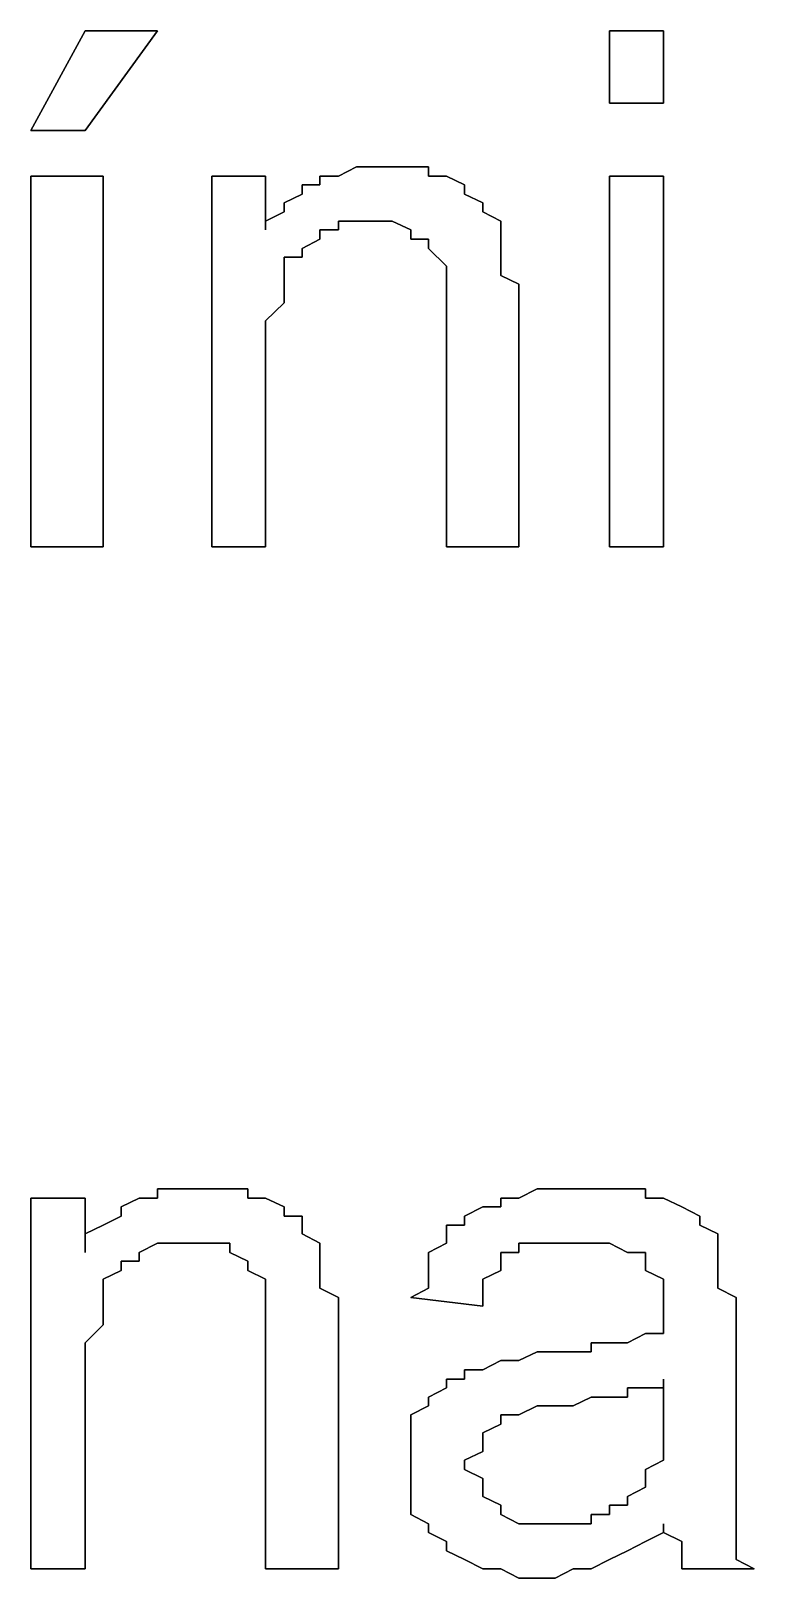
# Model space of a CAD drawing. Header units: metres. Extents: x 2.9 to 42.8, y 1.7 to 28.7.
# Drawn here: x 37.9448 to 38.0859, y 25.056 to 25.3577 of the extents above; entities that cross this region are included whole.
import ezdxf

# ---------------------------------------------------------------- set-up
doc = ezdxf.new("R2010")
doc.units = ezdxf.units.M
doc.layers.add('GRIS', color=8, linetype='Continuous')

msp = doc.modelspace()

# ---------------------------------------------------------------- linework, layer by layer
at = {"layer": 'GRIS', "lineweight": -3}
for points in [[(37.9554, 25.3577), (37.9448, 25.3383), (37.9554, 25.3577)], [(37.9554, 25.3383), (37.9695, 25.3577), (37.9554, 25.3383)], [(37.9695, 25.3577), (37.9554, 25.3577), (37.9695, 25.3577)], [(38.0682, 25.3577), (38.0577, 25.3577), (38.0682, 25.3577)], [(38.0577, 25.3577), (38.0577, 25.3436), (38.0577, 25.3577)], [(38.0682, 25.3436), (38.0682, 25.3577), (38.0682, 25.3436)], [(38.0577, 25.3436), (38.0682, 25.3436), (38.0577, 25.3436)], [(37.9448, 25.3383), (37.9554, 25.3383), (37.9448, 25.3383)], [(38.0083, 25.3312), (38.0048, 25.3294), (38.0083, 25.3312)], [(38.0118, 25.3312), (38.0083, 25.3312), (38.0118, 25.3312)], [(38.0153, 25.3312), (38.0118, 25.3312), (38.0153, 25.3312)], [(38.0189, 25.3312), (38.0153, 25.3312), (38.0189, 25.3312)], [(38.0224, 25.3312), (38.0189, 25.3312), (38.0224, 25.3312)], [(38.0224, 25.3294), (38.0224, 25.3312), (38.0224, 25.3294)], [(37.9589, 25.3294), (37.9448, 25.3294), (37.9589, 25.3294)], [(37.9448, 25.3294), (37.9448, 25.2571), (37.9448, 25.3294)], [(37.9589, 25.2571), (37.9589, 25.3294), (37.9589, 25.2571)], [(37.9906, 25.3294), (37.9801, 25.3294), (37.9906, 25.3294)], [(37.9801, 25.3294), (37.9801, 25.2571), (37.9801, 25.3294)], [(37.9906, 25.3189), (37.9906, 25.3294), (37.9906, 25.3189)], [(38.0048, 25.3294), (38.0012, 25.3294), (38.0048, 25.3294)], [(38.0012, 25.3294), (38.0012, 25.3277), (38.0012, 25.3294)], [(38.0259, 25.3294), (38.0224, 25.3294), (38.0259, 25.3294)], [(38.0294, 25.3277), (38.0259, 25.3294), (38.0294, 25.3277)], [(38.0682, 25.3294), (38.0577, 25.3294), (38.0682, 25.3294)], [(38.0577, 25.3294), (38.0577, 25.2571), (38.0577, 25.3294)], [(38.0682, 25.2571), (38.0682, 25.3294), (38.0682, 25.2571)], [(37.9977, 25.3259), (37.9942, 25.3242), (37.9977, 25.3259)], [(38.0012, 25.3277), (37.9977, 25.3277), (38.0012, 25.3277)], [(37.9977, 25.3277), (37.9977, 25.3259), (37.9977, 25.3277)], [(38.0294, 25.3259), (38.0294, 25.3277), (38.0294, 25.3259)], [(38.033, 25.3242), (38.0294, 25.3259), (38.033, 25.3242)], [(37.9942, 25.3224), (37.9906, 25.3206), (37.9942, 25.3224)], [(37.9942, 25.3242), (37.9942, 25.3224), (37.9942, 25.3242)], [(38.033, 25.3224), (38.033, 25.3242), (38.033, 25.3224)], [(38.0365, 25.3206), (38.033, 25.3224), (38.0365, 25.3206)], [(37.9906, 25.3206), (37.9906, 25.3189), (37.9906, 25.3206)], [(38.0012, 25.3171), (38.0012, 25.3189), (38.0012, 25.3171)], [(38.0012, 25.3189), (38.0048, 25.3189), (38.0012, 25.3189)], [(38.0048, 25.3189), (38.0048, 25.3206), (38.0048, 25.3189)], [(38.0048, 25.3206), (38.0083, 25.3206), (38.0048, 25.3206)], [(38.0083, 25.3206), (38.0118, 25.3206), (38.0083, 25.3206)], [(38.0118, 25.3206), (38.0153, 25.3206), (38.0118, 25.3206)], [(38.0153, 25.3206), (38.0189, 25.3189), (38.0153, 25.3206)], [(38.0189, 25.3189), (38.0189, 25.3171), (38.0189, 25.3189)], [(38.0365, 25.3189), (38.0365, 25.3206), (38.0365, 25.3189)], [(38.0365, 25.3171), (38.0365, 25.3189), (38.0365, 25.3171)], [(37.9977, 25.3153), (38.0012, 25.3171), (37.9977, 25.3153)], [(38.0189, 25.3171), (38.0224, 25.3171), (38.0189, 25.3171)], [(38.0224, 25.3171), (38.0224, 25.3153), (38.0224, 25.3171)], [(38.0365, 25.3136), (38.0365, 25.3171), (38.0365, 25.3136)], [(37.9942, 25.3118), (37.9942, 25.3136), (37.9942, 25.3118)], [(37.9942, 25.3136), (37.9977, 25.3136), (37.9942, 25.3136)], [(37.9977, 25.3136), (37.9977, 25.3153), (37.9977, 25.3136)], [(38.0224, 25.3153), (38.0259, 25.3118), (38.0224, 25.3153)], [(38.0365, 25.3118), (38.0365, 25.3136), (38.0365, 25.3118)], [(37.9942, 25.3083), (37.9942, 25.3118), (37.9942, 25.3083)], [(38.0259, 25.3118), (38.0259, 25.31), (38.0259, 25.3118)], [(38.0259, 25.31), (38.0259, 25.3065), (38.0259, 25.31)], [(38.0365, 25.31), (38.0365, 25.3118), (38.0365, 25.31)], [(38.04, 25.3083), (38.0365, 25.31), (38.04, 25.3083)], [(37.9942, 25.3065), (37.9942, 25.3083), (37.9942, 25.3065)], [(38.04, 25.3047), (38.04, 25.3083), (38.04, 25.3047)], [(37.9906, 25.3012), (37.9942, 25.3047), (37.9906, 25.3012)], [(37.9942, 25.3047), (37.9942, 25.3065), (37.9942, 25.3047)], [(38.0259, 25.3065), (38.0259, 25.3047), (38.0259, 25.3065)], [(38.0259, 25.3047), (38.0259, 25.3012), (38.0259, 25.3047)], [(38.04, 25.3012), (38.04, 25.3047), (38.04, 25.3012)], [(37.9906, 25.2995), (37.9906, 25.3012), (37.9906, 25.2995)], [(38.0259, 25.3012), (38.0259, 25.2571), (38.0259, 25.3012)], [(38.04, 25.2571), (38.04, 25.3012), (38.04, 25.2571)], [(37.9906, 25.2959), (37.9906, 25.2995), (37.9906, 25.2959)], [(37.9906, 25.2571), (37.9906, 25.2959), (37.9906, 25.2571)], [(37.9448, 25.2571), (37.9589, 25.2571), (37.9448, 25.2571)], [(37.9801, 25.2571), (37.9906, 25.2571), (37.9801, 25.2571)], [(38.0259, 25.2571), (38.04, 25.2571), (38.0259, 25.2571)], [(38.0577, 25.2571), (38.0682, 25.2571), (38.0577, 25.2571)], [(37.973, 25.1319), (37.9695, 25.1319), (37.973, 25.1319)], [(37.9695, 25.1319), (37.9695, 25.1301), (37.9695, 25.1319)], [(37.9765, 25.1319), (37.973, 25.1319), (37.9765, 25.1319)], [(37.9801, 25.1319), (37.9765, 25.1319), (37.9801, 25.1319)], [(37.9836, 25.1319), (37.9801, 25.1319), (37.9836, 25.1319)], [(37.9871, 25.1319), (37.9836, 25.1319), (37.9871, 25.1319)], [(37.9871, 25.1301), (37.9871, 25.1319), (37.9871, 25.1301)], [(38.0436, 25.1319), (38.04, 25.1301), (38.0436, 25.1319)], [(38.0471, 25.1319), (38.0436, 25.1319), (38.0471, 25.1319)], [(38.0506, 25.1319), (38.0471, 25.1319), (38.0506, 25.1319)], [(38.0541, 25.1319), (38.0506, 25.1319), (38.0541, 25.1319)], [(38.0577, 25.1319), (38.0541, 25.1319), (38.0577, 25.1319)], [(38.0612, 25.1319), (38.0577, 25.1319), (38.0612, 25.1319)], [(38.0647, 25.1319), (38.0612, 25.1319), (38.0647, 25.1319)], [(38.0647, 25.1301), (38.0647, 25.1319), (38.0647, 25.1301)], [(37.9554, 25.1301), (37.9448, 25.1301), (37.9554, 25.1301)], [(37.9448, 25.1301), (37.9448, 25.0578), (37.9448, 25.1301)], [(37.9554, 25.1195), (37.9554, 25.1301), (37.9554, 25.1195)], [(37.9659, 25.1301), (37.9624, 25.1284), (37.9659, 25.1301)], [(37.9695, 25.1301), (37.9659, 25.1301), (37.9695, 25.1301)], [(37.9906, 25.1301), (37.9871, 25.1301), (37.9906, 25.1301)], [(37.9942, 25.1284), (37.9906, 25.1301), (37.9942, 25.1284)], [(38.04, 25.1301), (38.0365, 25.1301), (38.04, 25.1301)], [(38.0365, 25.1301), (38.0365, 25.1284), (38.0365, 25.1301)], [(38.0682, 25.1301), (38.0647, 25.1301), (38.0682, 25.1301)], [(38.0718, 25.1284), (38.0682, 25.1301), (38.0718, 25.1284)], [(37.9624, 25.1266), (37.9589, 25.1248), (37.9624, 25.1266)], [(37.9624, 25.1284), (37.9624, 25.1266), (37.9624, 25.1284)], [(37.9942, 25.1266), (37.9942, 25.1284), (37.9942, 25.1266)], [(37.9977, 25.1266), (37.9942, 25.1266), (37.9977, 25.1266)], [(37.9977, 25.1248), (37.9977, 25.1266), (37.9977, 25.1248)], [(38.033, 25.1284), (38.0294, 25.1266), (38.033, 25.1284)], [(38.0294, 25.1266), (38.0294, 25.1248), (38.0294, 25.1266)], [(38.0365, 25.1284), (38.033, 25.1284), (38.0365, 25.1284)], [(38.0753, 25.1266), (38.0718, 25.1284), (38.0753, 25.1266)], [(38.0753, 25.1248), (38.0753, 25.1266), (38.0753, 25.1248)], [(37.9589, 25.1248), (37.9554, 25.1231), (37.9589, 25.1248)], [(37.9554, 25.1231), (37.9554, 25.1195), (37.9554, 25.1231)], [(37.9977, 25.1231), (37.9977, 25.1248), (37.9977, 25.1231)], [(38.0012, 25.1213), (37.9977, 25.1231), (38.0012, 25.1213)], [(38.0294, 25.1248), (38.0259, 25.1248), (38.0294, 25.1248)], [(38.0259, 25.1248), (38.0259, 25.1231), (38.0259, 25.1248)], [(38.0259, 25.1231), (38.0259, 25.1213), (38.0259, 25.1231)], [(38.0788, 25.1231), (38.0753, 25.1248), (38.0788, 25.1231)], [(38.0788, 25.1213), (38.0788, 25.1231), (38.0788, 25.1213)], [(37.9659, 25.1195), (37.9695, 25.1213), (37.9659, 25.1195)], [(37.9695, 25.1213), (37.973, 25.1213), (37.9695, 25.1213)], [(37.973, 25.1213), (37.9765, 25.1213), (37.973, 25.1213)], [(37.9765, 25.1213), (37.9801, 25.1213), (37.9765, 25.1213)], [(37.9801, 25.1213), (37.9836, 25.1213), (37.9801, 25.1213)], [(37.9836, 25.1213), (37.9836, 25.1195), (37.9836, 25.1213)], [(38.0012, 25.1195), (38.0012, 25.1213), (38.0012, 25.1195)], [(38.0259, 25.1213), (38.0224, 25.1195), (38.0259, 25.1213)], [(38.04, 25.1195), (38.04, 25.1213), (38.04, 25.1195)], [(38.04, 25.1213), (38.0436, 25.1213), (38.04, 25.1213)], [(38.0436, 25.1213), (38.0471, 25.1213), (38.0436, 25.1213)], [(38.0471, 25.1213), (38.0506, 25.1213), (38.0471, 25.1213)], [(38.0506, 25.1213), (38.0541, 25.1213), (38.0506, 25.1213)], [(38.0541, 25.1213), (38.0577, 25.1213), (38.0541, 25.1213)], [(38.0577, 25.1213), (38.0612, 25.1195), (38.0577, 25.1213)], [(38.0788, 25.1178), (38.0788, 25.1213), (38.0788, 25.1178)], [(37.9624, 25.116), (37.9624, 25.1178), (37.9624, 25.116)], [(37.9624, 25.1178), (37.9659, 25.1178), (37.9624, 25.1178)], [(37.9659, 25.1178), (37.9659, 25.1195), (37.9659, 25.1178)], [(37.9836, 25.1195), (37.9871, 25.1178), (37.9836, 25.1195)], [(37.9871, 25.1178), (37.9871, 25.116), (37.9871, 25.1178)], [(38.0012, 25.1178), (38.0012, 25.1195), (38.0012, 25.1178)], [(38.0012, 25.1143), (38.0012, 25.1178), (38.0012, 25.1143)], [(38.0224, 25.1195), (38.0224, 25.1178), (38.0224, 25.1195)], [(38.0224, 25.1178), (38.0224, 25.1143), (38.0224, 25.1178)], [(38.0365, 25.1178), (38.0365, 25.1195), (38.0365, 25.1178)], [(38.0365, 25.1195), (38.04, 25.1195), (38.0365, 25.1195)], [(38.0365, 25.116), (38.0365, 25.1178), (38.0365, 25.116)], [(38.0612, 25.1195), (38.0647, 25.1195), (38.0612, 25.1195)], [(38.0647, 25.1195), (38.0647, 25.1178), (38.0647, 25.1195)], [(38.0647, 25.1178), (38.0647, 25.116), (38.0647, 25.1178)], [(38.0788, 25.116), (38.0788, 25.1178), (38.0788, 25.116)], [(37.9589, 25.1143), (37.9624, 25.116), (37.9589, 25.1143)], [(37.9589, 25.1125), (37.9589, 25.1143), (37.9589, 25.1125)], [(37.9871, 25.116), (37.9906, 25.1143), (37.9871, 25.116)], [(37.9906, 25.1143), (37.9906, 25.1125), (37.9906, 25.1143)], [(38.0012, 25.1125), (38.0012, 25.1143), (38.0012, 25.1125)], [(38.0224, 25.1143), (38.0224, 25.1125), (38.0224, 25.1143)], [(38.033, 25.1143), (38.0365, 25.116), (38.033, 25.1143)], [(38.033, 25.1125), (38.033, 25.1143), (38.033, 25.1125)], [(38.0647, 25.116), (38.0682, 25.1143), (38.0647, 25.116)], [(38.0682, 25.1143), (38.0682, 25.1125), (38.0682, 25.1143)], [(38.0788, 25.1143), (38.0788, 25.116), (38.0788, 25.1143)], [(38.0788, 25.1125), (38.0788, 25.1143), (38.0788, 25.1125)], [(37.9589, 25.1107), (37.9589, 25.1125), (37.9589, 25.1107)], [(37.9589, 25.1072), (37.9589, 25.1107), (37.9589, 25.1072)], [(37.9906, 25.1125), (37.9906, 25.1107), (37.9906, 25.1125)], [(37.9906, 25.1107), (37.9906, 25.1072), (37.9906, 25.1107)], [(38.0048, 25.1107), (38.0012, 25.1125), (38.0048, 25.1107)], [(38.0048, 25.109), (38.0048, 25.1107), (38.0048, 25.109)], [(38.0224, 25.1125), (38.0189, 25.1107), (38.0224, 25.1125)], [(38.0189, 25.1107), (38.033, 25.109), (38.0189, 25.1107)], [(38.033, 25.109), (38.033, 25.1125), (38.033, 25.109)], [(38.0682, 25.1125), (38.0682, 25.1107), (38.0682, 25.1125)], [(38.0682, 25.1107), (38.0682, 25.1072), (38.0682, 25.1107)], [(38.0824, 25.1107), (38.0788, 25.1125), (38.0824, 25.1107)], [(38.0824, 25.1072), (38.0824, 25.1107), (38.0824, 25.1072)], [(38.0048, 25.1054), (38.0048, 25.109), (38.0048, 25.1054)], [(37.9554, 25.1019), (37.9589, 25.1054), (37.9554, 25.1019)], [(37.9589, 25.1054), (37.9589, 25.1072), (37.9589, 25.1054)], [(37.9906, 25.1072), (37.9906, 25.1054), (37.9906, 25.1072)], [(37.9906, 25.1054), (37.9906, 25.1019), (37.9906, 25.1054)], [(38.0048, 25.1019), (38.0048, 25.1054), (38.0048, 25.1019)], [(38.0682, 25.1072), (38.0682, 25.1037), (38.0682, 25.1072)], [(38.0824, 25.1054), (38.0824, 25.1072), (38.0824, 25.1054)], [(38.0824, 25.0878), (38.0824, 25.1054), (38.0824, 25.0878)], [(37.9554, 25.1001), (37.9554, 25.1019), (37.9554, 25.1001)], [(37.9906, 25.1019), (37.9906, 25.0578), (37.9906, 25.1019)], [(38.0048, 25.0578), (38.0048, 25.1019), (38.0048, 25.0578)], [(38.0577, 25.1019), (38.0541, 25.1019), (38.0577, 25.1019)], [(38.0541, 25.1019), (38.0541, 25.1001), (38.0541, 25.1019)], [(38.0612, 25.1019), (38.0577, 25.1019), (38.0612, 25.1019)], [(38.0647, 25.1037), (38.0612, 25.1019), (38.0647, 25.1037)], [(38.0682, 25.1037), (38.0647, 25.1037), (38.0682, 25.1037)], [(37.9554, 25.0984), (37.9554, 25.1001), (37.9554, 25.0984)], [(38.0436, 25.1001), (38.04, 25.0984), (38.0436, 25.1001)], [(38.0471, 25.1001), (38.0436, 25.1001), (38.0471, 25.1001)], [(38.0506, 25.1001), (38.0471, 25.1001), (38.0506, 25.1001)], [(38.0541, 25.1001), (38.0506, 25.1001), (38.0541, 25.1001)], [(37.9554, 25.0578), (37.9554, 25.0984), (37.9554, 25.0578)], [(38.033, 25.0966), (38.0294, 25.0966), (38.033, 25.0966)], [(38.0294, 25.0966), (38.0294, 25.0948), (38.0294, 25.0966)], [(38.0365, 25.0984), (38.033, 25.0966), (38.0365, 25.0984)], [(38.04, 25.0984), (38.0365, 25.0984), (38.04, 25.0984)], [(38.0259, 25.0931), (38.0224, 25.0913), (38.0259, 25.0931)], [(38.0294, 25.0948), (38.0259, 25.0948), (38.0294, 25.0948)], [(38.0259, 25.0948), (38.0259, 25.0931), (38.0259, 25.0948)], [(38.0612, 25.0913), (38.0612, 25.0931), (38.0612, 25.0913)], [(38.0612, 25.0931), (38.0647, 25.0931), (38.0612, 25.0931)], [(38.0647, 25.0931), (38.0682, 25.0931), (38.0647, 25.0931)], [(38.0682, 25.0948), (38.0682, 25.0896), (38.0682, 25.0948)], [(38.0682, 25.0931), (38.0682, 25.0948), (38.0682, 25.0931)], [(38.0224, 25.0896), (38.0189, 25.0878), (38.0224, 25.0896)], [(38.0224, 25.0913), (38.0224, 25.0896), (38.0224, 25.0913)], [(38.04, 25.0878), (38.0436, 25.0896), (38.04, 25.0878)], [(38.0436, 25.0896), (38.0471, 25.0896), (38.0436, 25.0896)], [(38.0471, 25.0896), (38.0506, 25.0896), (38.0471, 25.0896)], [(38.0506, 25.0896), (38.0541, 25.0913), (38.0506, 25.0896)], [(38.0541, 25.0913), (38.0577, 25.0913), (38.0541, 25.0913)], [(38.0577, 25.0913), (38.0612, 25.0913), (38.0577, 25.0913)], [(38.0682, 25.0896), (38.0682, 25.086), (38.0682, 25.0896)], [(38.0189, 25.0878), (38.0189, 25.086), (38.0189, 25.0878)], [(38.0365, 25.086), (38.0365, 25.0878), (38.0365, 25.086)], [(38.0365, 25.0878), (38.04, 25.0878), (38.0365, 25.0878)], [(38.0824, 25.0843), (38.0824, 25.0878), (38.0824, 25.0843)], [(38.0189, 25.086), (38.0189, 25.0843), (38.0189, 25.086)], [(38.0189, 25.0843), (38.0189, 25.0825), (38.0189, 25.0843)], [(38.033, 25.0843), (38.0365, 25.086), (38.033, 25.0843)], [(38.033, 25.0807), (38.033, 25.0843), (38.033, 25.0807)], [(38.0682, 25.086), (38.0682, 25.0843), (38.0682, 25.086)], [(38.0682, 25.0843), (38.0682, 25.0807), (38.0682, 25.0843)], [(38.0824, 25.0807), (38.0824, 25.0843), (38.0824, 25.0807)], [(38.0189, 25.0825), (38.0189, 25.079), (38.0189, 25.0825)], [(38.0294, 25.079), (38.033, 25.0807), (38.0294, 25.079)], [(38.0682, 25.0807), (38.0682, 25.079), (38.0682, 25.0807)], [(38.0824, 25.079), (38.0824, 25.0807), (38.0824, 25.079)], [(38.0189, 25.079), (38.0189, 25.0772), (38.0189, 25.079)], [(38.0294, 25.0772), (38.0294, 25.079), (38.0294, 25.0772)], [(38.0682, 25.079), (38.0647, 25.0772), (38.0682, 25.079)], [(38.0824, 25.0754), (38.0824, 25.079), (38.0824, 25.0754)], [(38.0189, 25.0772), (38.0189, 25.0754), (38.0189, 25.0772)], [(38.0189, 25.0754), (38.0189, 25.0719), (38.0189, 25.0754)], [(38.033, 25.0754), (38.0294, 25.0772), (38.033, 25.0754)], [(38.033, 25.0737), (38.033, 25.0754), (38.033, 25.0737)], [(38.0647, 25.0772), (38.0647, 25.0754), (38.0647, 25.0772)], [(38.0647, 25.0754), (38.0647, 25.0737), (38.0647, 25.0754)], [(38.0824, 25.0737), (38.0824, 25.0754), (38.0824, 25.0737)], [(38.0189, 25.0719), (38.0189, 25.0702), (38.0189, 25.0719)], [(38.033, 25.0719), (38.033, 25.0737), (38.033, 25.0719)], [(38.0365, 25.0702), (38.033, 25.0719), (38.0365, 25.0702)], [(38.0647, 25.0737), (38.0612, 25.0719), (38.0647, 25.0737)], [(38.0612, 25.0719), (38.0612, 25.0702), (38.0612, 25.0719)], [(38.0824, 25.0719), (38.0824, 25.0737), (38.0824, 25.0719)], [(38.0824, 25.0702), (38.0824, 25.0719), (38.0824, 25.0702)], [(38.0189, 25.0702), (38.0189, 25.0684), (38.0189, 25.0702)], [(38.0189, 25.0684), (38.0224, 25.0666), (38.0189, 25.0684)], [(38.0365, 25.0684), (38.0365, 25.0702), (38.0365, 25.0684)], [(38.04, 25.0666), (38.0365, 25.0684), (38.04, 25.0666)], [(38.0577, 25.0684), (38.0541, 25.0684), (38.0577, 25.0684)], [(38.0541, 25.0684), (38.0541, 25.0666), (38.0541, 25.0684)], [(38.0612, 25.0702), (38.0577, 25.0702), (38.0612, 25.0702)], [(38.0577, 25.0702), (38.0577, 25.0684), (38.0577, 25.0702)], [(38.0824, 25.0684), (38.0824, 25.0702), (38.0824, 25.0684)], [(38.0824, 25.0666), (38.0824, 25.0684), (38.0824, 25.0666)], [(38.0224, 25.0666), (38.0224, 25.0649), (38.0224, 25.0666)], [(38.0436, 25.0666), (38.04, 25.0666), (38.0436, 25.0666)], [(38.0471, 25.0666), (38.0436, 25.0666), (38.0471, 25.0666)], [(38.0506, 25.0666), (38.0471, 25.0666), (38.0506, 25.0666)], [(38.0541, 25.0666), (38.0506, 25.0666), (38.0541, 25.0666)], [(38.0682, 25.0666), (38.0682, 25.0649), (38.0682, 25.0666)], [(38.0682, 25.0649), (38.0682, 25.0666), (38.0682, 25.0649)], [(38.0824, 25.0649), (38.0824, 25.0666), (38.0824, 25.0649)], [(38.0224, 25.0649), (38.0259, 25.0631), (38.0224, 25.0649)], [(38.0259, 25.0631), (38.0259, 25.0613), (38.0259, 25.0631)], [(38.0612, 25.0613), (38.0647, 25.0631), (38.0612, 25.0613)], [(38.0647, 25.0631), (38.0682, 25.0649), (38.0647, 25.0631)], [(38.0682, 25.0649), (38.0718, 25.0631), (38.0682, 25.0649)], [(38.0718, 25.0631), (38.0718, 25.0596), (38.0718, 25.0631)], [(38.0824, 25.0631), (38.0824, 25.0649), (38.0824, 25.0631)], [(38.0824, 25.0596), (38.0824, 25.0631), (38.0824, 25.0596)], [(38.0259, 25.0613), (38.0294, 25.0596), (38.0259, 25.0613)], [(38.0294, 25.0596), (38.033, 25.0578), (38.0294, 25.0596)], [(38.0541, 25.0578), (38.0577, 25.0596), (38.0541, 25.0578)], [(38.0577, 25.0596), (38.0612, 25.0613), (38.0577, 25.0596)], [(38.0718, 25.0596), (38.0718, 25.0578), (38.0718, 25.0596)], [(38.0859, 25.0578), (38.0824, 25.0596), (38.0859, 25.0578)], [(37.9448, 25.0578), (37.9554, 25.0578), (37.9448, 25.0578)], [(37.9906, 25.0578), (38.0048, 25.0578), (37.9906, 25.0578)], [(38.033, 25.0578), (38.0365, 25.0578), (38.033, 25.0578)], [(38.0365, 25.0578), (38.04, 25.056), (38.0365, 25.0578)], [(38.0471, 25.056), (38.0506, 25.0578), (38.0471, 25.056)], [(38.0506, 25.0578), (38.0541, 25.0578), (38.0506, 25.0578)], [(38.0718, 25.0578), (38.0859, 25.0578), (38.0718, 25.0578)], [(38.04, 25.056), (38.0436, 25.056), (38.04, 25.056)], [(38.0436, 25.056), (38.0471, 25.056), (38.0436, 25.056)]]:
    msp.add_lwpolyline(points, dxfattribs=at)

doc.saveas('drawing.dxf')
